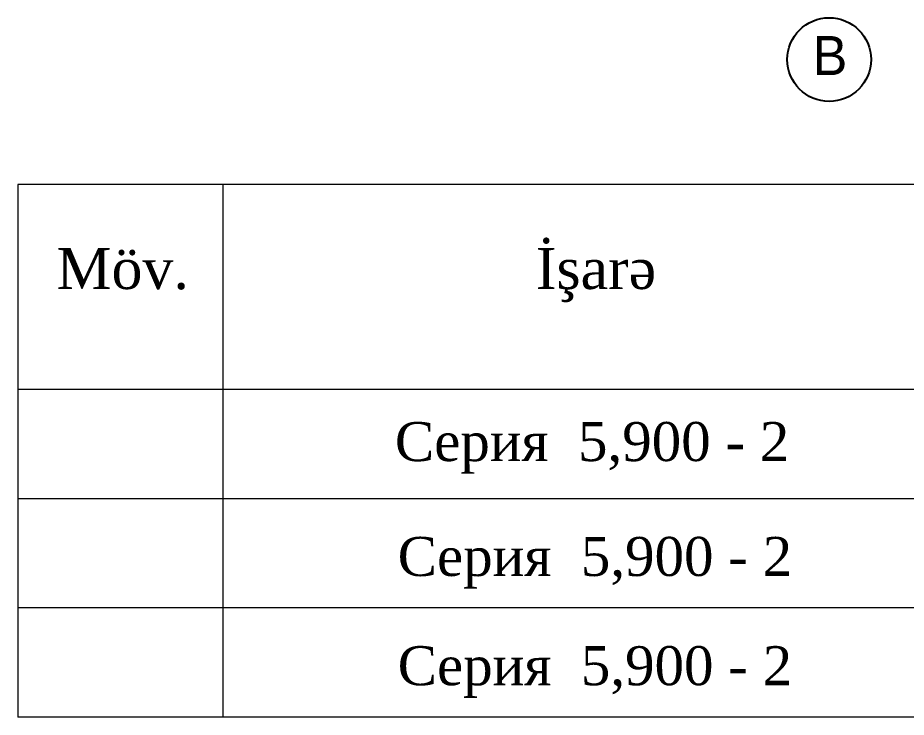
# Model space of a CAD drawing. Header units: millimetres. Extents: x 1177285 to 1225570, y -905119 to -683091.
# Drawn here: x 1205620 to 1212447, y -863807 to -858429 of the extents above; entities that cross this region are included whole.
import ezdxf

# ---------------------------------------------------------------- set-up
doc = ezdxf.new("R2010")
doc.units = ezdxf.units.MM
doc.layers.add('Annotation - Text', color=7, linetype='Continuous')
doc.layers.add('cedvel  0.09', color=7, linetype='Continuous', lineweight=13)
doc.styles.add('style3', font='ARIAAL_.TTF', dxfattribs={"height": 300})
doc.styles.add('Times New  Roman', font='times.ttf')
doc.styles.add('Times New Roman', font='times.ttf')

msp = doc.modelspace()

# ---------------------------------------------------------------- linework, layer by layer
at = {"lineweight": 20}
for p, q in [((1205619.666, -859712.442), (1205619.666, -863807.442)), ((1225044.666, -859712.442), (1205619.666, -859712.442)), ((1207194.666, -859712.442), (1207194.666, -863807.442)), ((1225044.666, -861287.442), (1205619.666, -861287.442)), ((1225044.666, -862127.442), (1205619.666, -862127.442))]:
    msp.add_line(p, q, dxfattribs=at)
at = {"ltscale": 2}
msp.add_circle((1211854.957, -858751.085), 321.726, dxfattribs=at)
at = {"layer": 'cedvel  0.09', "lineweight": 20}
for p, q in [((1225044.666, -862967.442), (1205619.666, -862967.442)), ((1225044.666, -863807.442), (1205619.666, -863807.442))]:
    msp.add_line(p, q, dxfattribs=at)

# ---------------------------------------------------------------- texts
at = {"ltscale": 2, "insert": (1211994.756, -858569.804), "char_height": 300, "width": 6406.56045, "attachment_point": 3, "style": 'style3'}
msp.add_mtext('B', dxfattribs=at)
at = {"color": 7, "lineweight": 5, "ltscale": 15, "char_height": 315, "width": 963.9764, "attachment_point": 1, "style": 'Times New  Roman'}
for s, insert in [('{\\fTimes New Roman|b0|i0|c238|p18;İşarə}', (1209601.047, -860199.854)), ('{\\fTimes New Roman|b0|i0|c238|p18;Möv.}', (1205916.981, -860199.854))]:
    msp.add_mtext(s, dxfattribs=dict(at, insert=insert))
at = {"layer": 'Annotation - Text', "color": 7, "lineweight": 13, "ltscale": 20, "char_height": 300, "attachment_point": 1, "style": 'Times New Roman'}
for insert in [(1208517.511, -861537.757), (1208539.257, -862420.962), (1208539.257, -863260.962)]:
    msp.add_mtext_dynamic_manual_height_columns('Серия  5,900 - 2', width=4485.99874, gutter_width=12.5, heights=[0], dxfattribs=dict(at, insert=insert))

doc.saveas('drawing.dxf')
